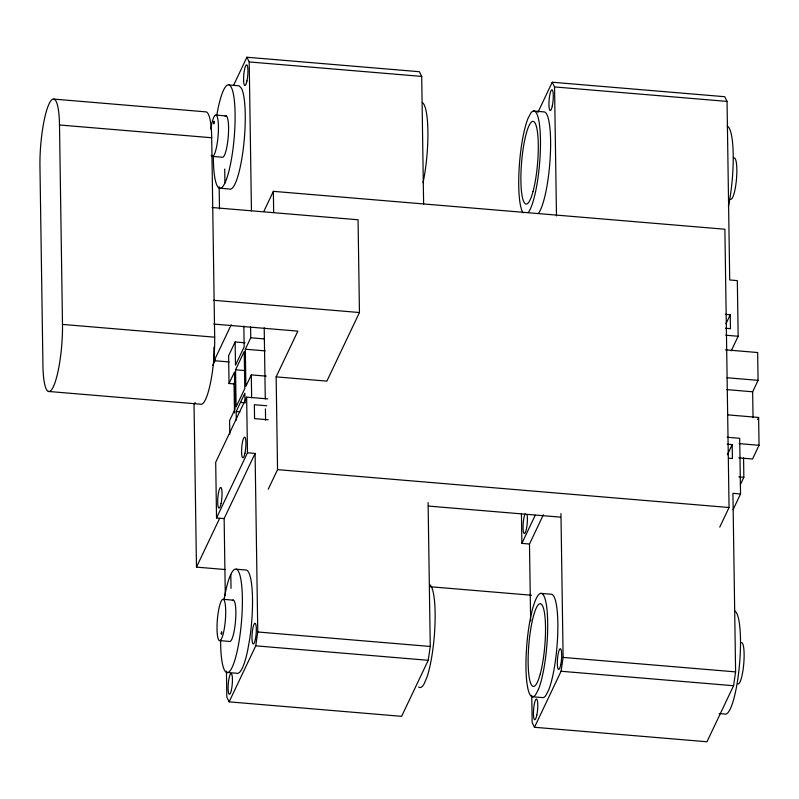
<?xml version="1.0" encoding="UTF-8"?>
<svg xmlns="http://www.w3.org/2000/svg" width="799" height="799" viewBox="0 0 799 799"><rect width="100%" height="100%" fill="white"/><g stroke="black" fill="none" stroke-linecap="round" stroke-linejoin="round"><path stroke-width="1.2" d="M428.094 502.611L430.262 646.461L428.224 660.304L401.627 716.333L229.133 701.852L255.74 645.832L257.767 631.979L255.091 453.423L247.48 452.783L216.529 517.952L224.139 518.591L255.091 453.423M727.27 437.263L739.694 438.301L740.533 493.962L732.923 493.323L735.599 671.889L733.572 685.732L706.965 741.762L534.481 727.28L561.078 671.26L563.115 657.417L560.958 513.567M233.598 85.253L246.901 57.238L419.385 71.72L421.702 76.414L423.62 204.145M264.06 210.946L273.358 191.341L724.883 229.233L729.058 507.515L719.749 527.12M229.093 361.947L214.172 360.699L231.251 324.744M195.106 402.536L194.037 404.793L196.474 567.12L225.008 569.517M212.774 365.323L215.46 359.68M245.083 342.801L235.136 341.962L228.624 355.685L229.033 383.51L235.236 384.029M229.033 383.51L234.467 372.084L235.026 409.188L229.593 420.614L229.792 434.047M235.555 369.797L244.234 351.5L244.794 388.604L236.105 406.901L235.555 369.797L245.503 370.626M266.227 376.139L251.305 374.881L245.882 386.317L245.323 349.213L250.756 337.777L250.586 326.891M236.304 420.084L236.174 411.535L244.864 393.238L244.993 401.787M267.775 398.901L246.641 397.123L215.7 462.291L216.529 517.952M268.234 489.228L277.543 469.632L276.144 376.868L297.857 331.136L213.723 324.074M196.474 567.12L219.495 518.631M212.045 207.51L358.062 219.765L359.45 312.529L326.881 381.123L276.144 376.868M537.877 112.479L552.239 82.227L724.723 96.709L727.04 101.403L729.717 279.97L737.327 280.609L738.166 336.269L731.225 350.871M543.36 514.806L529.487 544.019L521.877 543.38L535.22 515.285M725.971 323.745L730.246 314.756L725.282 314.337M753.038 417.757L752.648 391.79L758.071 380.354L757.662 352.529L725.332 349.812M727.39 454.731L732.194 444.624L727.23 444.204M757.642 419.535L758.631 417.458L727.549 414.851M740.343 484.683L743.849 477.303L743.559 457.767M758.631 417.458L759.05 445.283L752.538 459.006L738.855 457.857M733.063 509.692L740.533 493.962M552.239 82.227L554.546 86.931L727.04 101.403M246.901 57.238L249.208 61.942L421.702 76.414M229.063 84.984L239.211 85.833L241.568 88.469A51.885 10.007 -85.2 0 1 243.425 147.525A51.885 10.007 -85.2 0 1 229.553 189.033L219.415 188.174M533.602 111.021L543.749 111.87A51.885 10.007 -85.2 0 1 550.291 155.965A51.885 10.007 -85.2 0 1 538.486 213.293M54.062 99.116L206.262 111.89A46.702 9.009 -85.2 0 1 211.695 137.748L214.681 337.188A46.702 9.009 -85.2 0 1 200.569 404.204L48.369 391.44M216.02 115.086L226.167 115.935M59.496 124.984L62.492 324.414A46.702 9.009 -85.2 0 1 53.343 386.736A46.702 9.009 -85.2 0 1 42.946 365.572L39.95 166.142A46.702 9.009 -85.2 0 1 49.099 103.82A46.702 9.009 -85.2 0 1 59.496 124.984L211.695 137.748M212.164 156.364L222.302 157.223A20.754 4.005 -85.2 0 0 228.354 135.231A20.754 4.005 -85.2 0 0 225.088 116.294M725.482 328.259L730.446 328.669L730.246 314.756M725.732 335.22L738.166 336.269M213.443 300.274L359.45 312.529M250.756 337.777L264.429 338.926M726.99 377.747L758.071 380.354M62.492 324.414L214.681 337.188M245.323 349.213L265.218 350.881M726.531 389.592L752.648 391.79M739.155 443.615L759.05 445.283M240.519 402.386L245.493 402.806M266.766 405.762L254.352 404.723L254.561 418.636L268.214 419.775M236.174 411.535L239.91 411.845M728.678 458.227L732.403 458.536L732.194 444.624M738.875 476.883L743.849 477.303M277.543 469.632L729.058 507.515M428.384 506.067L560.229 517.123M540.843 593.377L550.99 594.236A51.885 10.007 -85.2 0 1 557.792 631.719A51.885 10.007 -85.2 0 1 548.563 690.276L545.727 695.649A51.885 10.007 -85.2 0 1 542.97 697.637L532.823 696.788M236.334 569.218L246.482 570.067A51.885 10.007 -85.2 0 1 249.817 638.291L247.68 650.396A51.885 10.007 -85.2 0 1 236.824 673.267L226.676 672.418M429.732 586.696L531.475 595.235M223.291 599.32A20.754 4.005 -85.2 0 1 223.77 631.46A20.754 4.005 -85.2 0 1 217.018 629.113A20.754 4.005 -85.2 0 1 223.291 599.32L233.438 600.179M563.115 657.417L735.599 671.889M257.767 631.979L430.262 646.461M219.425 640.598L229.573 641.457A20.754 4.005 -85.2 0 0 235.625 619.465A20.754 4.005 -85.2 0 0 232.359 600.528M561.078 671.26L733.572 685.732M255.74 645.832L428.224 660.304M719.17 713.547L724.803 714.016A51.885 10.007 -85.2 0 0 739.385 665.807A51.885 10.007 -85.2 0 0 734.461 610.826M534.481 727.28L532.164 722.586L531.754 695.3M229.133 701.852L226.826 697.147L226.437 671.11M554.546 86.931L556.484 215.9M529.487 544.019L530.646 620.903M521.437 513.697L521.877 543.38M273.358 191.341L273.677 212.374M264.209 327.77L265.278 398.901M265.428 408.888L265.598 420.114M249.208 61.942L251.445 210.746M251.305 374.881L251.655 397.872M246.641 397.123L247.48 452.783M243.855 326.112L244.164 346.866L235.485 365.153L235.136 341.962M234.037 383.19L234.487 412.933M224.719 169.048L224.928 182.961M230.811 574.431L231.021 588.344M219.156 186.636L219.495 208.958M224.139 518.591L225.298 595.465M213.972 347.096L214.172 360.699M422.651 102.771A51.885 10.007 -85.2 0 1 423.031 182.821M216.859 114.936A51.885 10.007 -85.2 0 1 233.817 96.459A51.885 10.007 -85.2 0 1 226.856 178.127A51.885 10.007 -85.2 0 1 213.353 156.095M210.826 129.078A20.754 4.005 -85.2 0 1 216.968 116.145A20.754 4.005 -85.2 0 1 217.358 142.382A20.754 4.005 -85.2 0 1 211.216 155.316M527.03 514.596A10.377 1.998 -85.2 0 1 526.092 530.346A10.377 1.998 -85.2 0 1 523.105 529.308A10.377 1.998 -85.2 0 1 525.073 513.917M740.633 642.985A20.754 4.005 -85.2 0 1 743.899 661.922A20.754 4.005 -85.2 0 1 737.847 683.914M429.882 584.688A51.885 10.007 -85.2 0 1 435.026 623.3A51.885 10.007 -85.2 0 1 426.896 677.382L424.069 683.934A51.885 10.007 -85.2 0 1 418.656 686.98M224.129 599.17A51.885 10.007 -85.2 0 1 241.088 580.693A51.885 10.007 -85.2 0 1 234.127 662.371A51.885 10.007 -85.2 0 1 220.624 640.329M528.339 212.444A51.885 10.007 -85.2 0 0 540.404 148.504A51.885 10.007 -85.2 0 0 530.846 113.009L528.009 118.382A51.885 10.007 -85.2 0 0 519.04 170.337A51.885 10.007 -85.2 0 0 523.105 212.894M727.18 126.142A51.885 10.007 -85.2 0 1 728.388 206.482M733.362 158.312A20.754 4.005 -85.2 0 1 736.618 177.248A20.754 4.005 -85.2 0 1 730.576 199.241M213.573 122.916C214.142 126.791 214.372 117.623 213.573 122.916M221.233 633.387C221.812 637.232 222.012 628.204 221.233 633.387M538.416 689.427L535.58 694.8A51.885 10.007 -85.2 0 1 527.57 636.963A51.885 10.007 -85.2 0 1 545.917 602.236A51.885 10.007 -85.2 0 1 538.416 689.427M246.971 80.919A10.377 1.998 -85.2 0 0 246.731 64.849A10.377 1.998 -85.2 0 0 243.595 79.75A10.377 1.998 -85.2 0 0 246.971 80.919M540.284 673.837A41.508 8.01 -85.2 0 0 542.022 604.953A41.508 8.01 -85.2 0 0 528.189 656.458A41.508 8.01 -85.2 0 0 540.284 673.837M536.818 715.095A10.377 1.998 -85.2 0 0 536.578 699.035A10.377 1.998 -85.2 0 0 533.442 713.926A10.377 1.998 -85.2 0 0 536.818 715.095M560.708 664.798A10.377 1.998 -85.2 0 0 560.459 648.728A10.377 1.998 -85.2 0 0 557.322 663.619A10.377 1.998 -85.2 0 0 560.708 664.798M221.073 503.51A10.377 1.998 -85.2 0 0 220.834 487.44A10.377 1.998 -85.2 0 0 217.698 502.331A10.377 1.998 -85.2 0 0 221.073 503.51M231.47 689.667A10.377 1.998 -85.2 0 0 231.231 673.607A10.377 1.998 -85.2 0 0 228.095 688.498A10.377 1.998 -85.2 0 0 231.47 689.667M244.963 453.203A10.377 1.998 -85.2 0 0 244.724 437.133A10.377 1.998 -85.2 0 0 241.588 452.034A10.377 1.998 -85.2 0 0 244.963 453.203M255.36 639.36A10.377 1.998 -85.2 0 0 255.121 623.3A10.377 1.998 -85.2 0 0 251.985 638.191A10.377 1.998 -85.2 0 0 255.36 639.36M533.043 191.48A41.508 8.01 -85.2 0 0 534.781 122.597A41.508 8.01 -85.2 0 0 520.948 174.102A41.508 8.01 -85.2 0 0 533.043 191.48M552.309 105.907A10.377 1.998 -85.2 0 0 552.069 89.838A10.377 1.998 -85.2 0 0 548.933 104.739A10.377 1.998 -85.2 0 0 552.309 105.907"/></g></svg>
